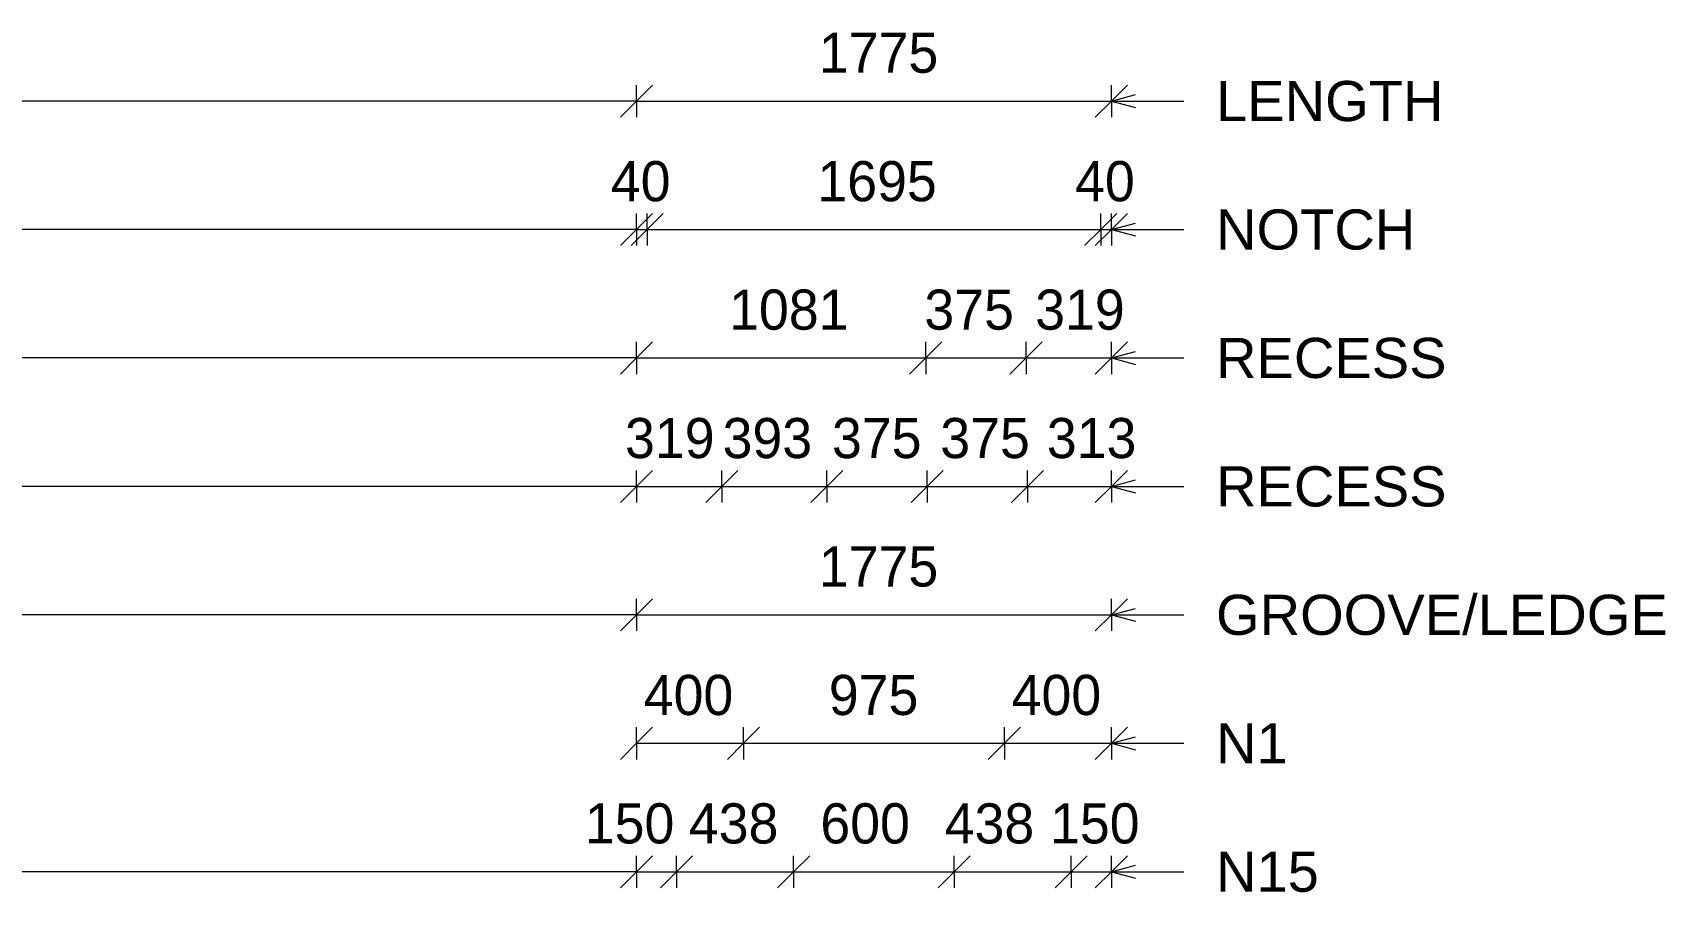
# Model space of a CAD drawing. Header units: millimetres. Extents: x -10644 to 7385, y -2545 to 13312.
# Drawn here: x -6553 to -451, y 10099 to 13312 of the extents above; entities that cross this region are included whole.
import ezdxf

# ---------------------------------------------------------------- set-up
doc = ezdxf.new("R2010")
doc.units = ezdxf.units.MM
for name, color, linetype, lineweight in [('A-ANNO-DIMS', 211, 'Continuous', 9), ('A-ANNO-DIMS-60', 211, 'Continuous', 9), ('A-DETL-MBND', 5, 'Continuous', 18), ('A-DETL-THIN', 151, 'Continuous', 18), ('G-ANNO-TEXT', 231, 'Continuous', 9)]:
    doc.layers.add(name, color=color, linetype=linetype, lineweight=lineweight)
doc.styles.add('Arial_1', font='arial.ttf', dxfattribs={"height": 150})
doc.styles.add('Nirmala UI Semilight', font='NirmalaS.ttf', dxfattribs={"height": 150})
doc.dimstyles.new('Arrow_Filled_-_2_5_NI_UI', dxfattribs={"dimscale": 304.8, "dimtxt": 157.104592, "dimasz": 0.393701, "dimexe": 0.19685, "dimexo": 0.0625, "dimgap": 0.19685, "dimtad": 1, "dimdec": 4, "dimzin": 0, "dimdsep": 46, "dimtxsty": 'Nirmala UI Semilight', "dimblk1": 'OBLIQUE', "dimblk2": 'OBLIQUE', "dimsah": 1, "dimcen": 0.09, "dimazin": 0, "dimtfac": 1, "dimtdec": 4, "dimtix": 1, "dimtmove": 0, "dimatfit": 3, "dimfxl": 0.19685, "dimfxlon": 1, "dimtvp": 1, "dimtolj": 1, "dimtzin": 0, "dimarcsym": 2})
doc.dimstyles.new('Arrow_Filled_-_2_5_NI_UI_1', dxfattribs={"dimscale": 304.8, "dimtxt": 157.104592, "dimasz": 0.393701, "dimexe": 0.19685, "dimexo": 0.0625, "dimgap": 0.19685, "dimtad": 1, "dimdec": 4, "dimzin": 0, "dimdsep": 46, "dimtxsty": 'Nirmala UI Semilight', "dimblk1": 'OBLIQUE', "dimblk2": 'OBLIQUE', "dimsah": 1, "dimcen": 0.09, "dimazin": 0, "dimtfac": 1, "dimtdec": 4, "dimtix": 1, "dimtmove": 2, "dimatfit": 3, "dimfxl": 0.19685, "dimfxlon": 1, "dimtvp": 1, "dimtolj": 1, "dimtzin": 0, "dimarcsym": 2})

# ---------------------------------------------------------------- blocks, each defined once
blk = doc.blocks.new('DIMBLOCK1-Elevation Front')
at = {"layer": 'A-ANNO-DIMS-60'}
for p, q in [((-4296.2, 12576.2), (-4236.2, 12636.2)), ((-4296.2, 12576.2), (-4296.2, 12636.2)), ((-4256.2, 12576.2), (-4196.2, 12636.2)), ((-4256.2, 12576.2), (-4256.2, 12636.2)), ((-4296.2, 12576.2), (-4356.2, 12516.2)), ((-4256.2, 12576.2), (-4316.2, 12516.2)), ((-4296.2, 12576.2), (-4256.2, 12576.2)), ((-4296.2, 12576.2), (-4296.2, 12516.2)), ((-4256.2, 12576.2), (-4256.2, 12516.2))]:
    blk.add_line(p, q, dxfattribs=at)
at = {"layer": 'A-ANNO-DIMS-60', "color": 0, "insert": (-4391.9, 12831.9), "char_height": 150, "width": 277.647, "attachment_point": 1, "line_spacing_factor": 1.142579, "style": 'Nirmala UI Semilight'}
blk.add_mtext('40', dxfattribs=at)
blk = doc.blocks.new('_Oblique')
at = {"color": 0, "linetype": 'ByBlock', "lineweight": -2}
blk.add_line((-0.5, -0.5), (0.5, 0.5), dxfattribs=at)
blk = doc.blocks.new('DIMBLOCK2-Elevation Front')
at = {"layer": 'A-ANNO-DIMS-60'}
for p, q in [((-4256.2, 12576.2), (-4196.2, 12636.2)), ((-4256.2, 12576.2), (-4256.2, 12636.2)), ((-2561.2, 12576.2), (-2501.2, 12636.2)), ((-2561.2, 12576.2), (-2561.2, 12636.2)), ((-4256.2, 12576.2), (-4316.2, 12516.2)), ((-4256.2, 12576.2), (-2561.2, 12576.2)), ((-4256.2, 12576.2), (-4256.2, 12516.2)), ((-2561.2, 12576.2), (-2621.2, 12516.2)), ((-2561.2, 12576.2), (-2561.2, 12516.2))]:
    blk.add_line(p, q, dxfattribs=at)
at = {"layer": 'A-ANNO-DIMS-60', "color": 0, "insert": (-3620.1, 12831.9), "char_height": 150, "width": 507.305, "attachment_point": 1, "line_spacing_factor": 1.142579, "style": 'Nirmala UI Semilight'}
blk.add_mtext('1695', dxfattribs=at)
blk = doc.blocks.new('DIMBLOCK3-Elevation Front')
at = {"layer": 'A-ANNO-DIMS-60'}
for p, q in [((-2561.2, 12576.2), (-2501.2, 12636.2)), ((-2561.2, 12576.2), (-2561.2, 12636.2)), ((-2521.2, 12576.2), (-2461.2, 12636.2)), ((-2521.2, 12576.2), (-2521.2, 12636.2)), ((-2561.2, 12576.2), (-2621.2, 12516.2)), ((-2521.2, 12576.2), (-2581.2, 12516.2)), ((-2561.2, 12576.2), (-2521.2, 12576.2)), ((-2561.2, 12576.2), (-2561.2, 12516.2)), ((-2521.2, 12576.2), (-2521.2, 12516.2))]:
    blk.add_line(p, q, dxfattribs=at)
at = {"layer": 'A-ANNO-DIMS-60', "color": 0, "insert": (-2656.9, 12831.9), "char_height": 150, "width": 277.647, "attachment_point": 1, "line_spacing_factor": 1.142579, "style": 'Nirmala UI Semilight'}
blk.add_mtext('40', dxfattribs=at)
blk = doc.blocks.new('DIMBLOCK4-Elevation Front')
at = {"layer": 'A-ANNO-DIMS-60'}
for p, q in [((-4296.2, 10656.2), (-4236.2, 10716.2)), ((-4296.2, 10656.2), (-4296.2, 10716.2)), ((-3896.2, 10656.2), (-3836.2, 10716.2)), ((-3896.2, 10656.2), (-3896.2, 10716.2)), ((-4296.2, 10656.2), (-4356.2, 10596.2)), ((-4296.2, 10656.2), (-3896.2, 10656.2)), ((-4296.2, 10656.2), (-4296.2, 10596.2)), ((-3896.2, 10656.2), (-3956.2, 10596.2)), ((-3896.2, 10656.2), (-3896.2, 10596.2))]:
    blk.add_line(p, q, dxfattribs=at)
at = {"layer": 'A-ANNO-DIMS-60', "color": 0, "insert": (-4269, 10911.9), "char_height": 150, "width": 414.756, "attachment_point": 1, "line_spacing_factor": 1.142579, "style": 'Nirmala UI Semilight'}
blk.add_mtext('400', dxfattribs=at)
blk = doc.blocks.new('DIMBLOCK5-Elevation Front')
at = {"layer": 'A-ANNO-DIMS-60'}
for p, q in [((-3896.2, 10656.2), (-3836.2, 10716.2)), ((-3896.2, 10656.2), (-3896.2, 10716.2)), ((-2921.2, 10656.2), (-2861.2, 10716.2)), ((-2921.2, 10656.2), (-2921.2, 10716.2)), ((-3896.2, 10656.2), (-3956.2, 10596.2)), ((-3896.2, 10656.2), (-2921.2, 10656.2)), ((-3896.2, 10656.2), (-3896.2, 10596.2)), ((-2921.2, 10656.2), (-2981.2, 10596.2)), ((-2921.2, 10656.2), (-2921.2, 10596.2))]:
    blk.add_line(p, q, dxfattribs=at)
at = {"layer": 'A-ANNO-DIMS-60', "color": 0, "insert": (-3577.2, 10911.9), "char_height": 150, "width": 404.473, "attachment_point": 1, "line_spacing_factor": 1.142579, "style": 'Nirmala UI Semilight'}
blk.add_mtext('975', dxfattribs=at)
blk = doc.blocks.new('DIMBLOCK6-Elevation Front')
at = {"layer": 'A-ANNO-DIMS-60'}
for p, q in [((-2921.2, 10656.2), (-2861.2, 10716.2)), ((-2921.2, 10656.2), (-2921.2, 10716.2)), ((-2521.2, 10656.2), (-2461.2, 10716.2)), ((-2521.2, 10656.2), (-2521.2, 10716.2)), ((-2921.2, 10656.2), (-2981.2, 10596.2)), ((-2921.2, 10656.2), (-2521.2, 10656.2)), ((-2921.2, 10656.2), (-2921.2, 10596.2)), ((-2521.2, 10656.2), (-2581.2, 10596.2)), ((-2521.2, 10656.2), (-2521.2, 10596.2))]:
    blk.add_line(p, q, dxfattribs=at)
at = {"layer": 'A-ANNO-DIMS-60', "color": 0, "insert": (-2894, 10911.9), "char_height": 150, "width": 414.756, "attachment_point": 1, "line_spacing_factor": 1.142579, "style": 'Nirmala UI Semilight'}
blk.add_mtext('400', dxfattribs=at)
blk = doc.blocks.new('DIMBLOCK7-Elevation Front')
at = {"layer": 'A-ANNO-DIMS-60'}
for p, q in [((-4296.2, 13056.2), (-4236.2, 13116.2)), ((-4296.2, 13056.2), (-4296.2, 13116.2)), ((-2521.2, 13056.2), (-2461.2, 13116.2)), ((-2521.2, 13056.2), (-2521.2, 13116.2)), ((-4296.2, 13056.2), (-4356.2, 12996.2)), ((-4296.2, 13056.2), (-2521.2, 13056.2)), ((-4296.2, 13056.2), (-4296.2, 12996.2)), ((-2521.2, 13056.2), (-2581.2, 12996.2)), ((-2521.2, 13056.2), (-2521.2, 12996.2))]:
    blk.add_line(p, q, dxfattribs=at)
at = {"layer": 'A-ANNO-DIMS-60', "color": 0, "insert": (-3614.4, 13311.9), "char_height": 150, "width": 493.594, "attachment_point": 1, "line_spacing_factor": 1.142579, "style": 'Nirmala UI Semilight'}
blk.add_mtext('1775', dxfattribs=at)
blk = doc.blocks.new('DIMBLOCK65-Elevation Front')
at = {"layer": 'A-ANNO-DIMS-60'}
for p, q in [((-4296.2, 11136.2), (-4236.2, 11196.2)), ((-4296.2, 11136.2), (-4296.2, 11196.2)), ((-2521.2, 11136.2), (-2461.2, 11196.2)), ((-2521.2, 11136.2), (-2521.2, 11196.2)), ((-4296.2, 11136.2), (-4356.2, 11076.2)), ((-4296.2, 11136.2), (-2521.2, 11136.2)), ((-4296.2, 11136.2), (-4296.2, 11076.2)), ((-2521.2, 11136.2), (-2581.2, 11076.2)), ((-2521.2, 11136.2), (-2521.2, 11076.2))]:
    blk.add_line(p, q, dxfattribs=at)
at = {"layer": 'A-ANNO-DIMS-60', "color": 0, "insert": (-3614.4, 11391.9), "char_height": 150, "width": 493.594, "attachment_point": 1, "line_spacing_factor": 1.142579, "style": 'Nirmala UI Semilight'}
blk.add_mtext('1775', dxfattribs=at)
blk = doc.blocks.new('DIMBLOCK71-Elevation Front')
at = {"layer": 'A-ANNO-DIMS-60'}
for p, q in [((-4296.2, 10176.2), (-4236.2, 10236.2)), ((-4296.2, 10176.2), (-4296.2, 10236.2)), ((-4146.2, 10176.2), (-4086.2, 10236.2)), ((-4146.2, 10176.2), (-4146.2, 10236.2)), ((-4296.2, 10176.2), (-4356.2, 10116.2)), ((-4296.2, 10176.2), (-4146.2, 10176.2)), ((-4296.2, 10176.2), (-4296.2, 10116.2)), ((-4146.2, 10176.2), (-4206.2, 10116.2)), ((-4146.2, 10176.2), (-4146.2, 10116.2))]:
    blk.add_line(p, q, dxfattribs=at)
at = {"layer": 'A-ANNO-DIMS-60', "color": 0, "insert": (-4489.3, 10431.9), "char_height": 150, "width": 370.196, "attachment_point": 1, "line_spacing_factor": 1.142579, "style": 'Nirmala UI Semilight'}
blk.add_mtext('150', dxfattribs=at)
blk = doc.blocks.new('DIMBLOCK72-Elevation Front')
at = {"layer": 'A-ANNO-DIMS-60'}
for p, q in [((-4146.2, 10176.2), (-4086.2, 10236.2)), ((-4146.2, 10176.2), (-4146.2, 10236.2)), ((-3708.7, 10176.2), (-3648.7, 10236.2)), ((-3708.7, 10176.2), (-3708.7, 10236.2)), ((-4146.2, 10176.2), (-4206.2, 10116.2)), ((-4146.2, 10176.2), (-3708.7, 10176.2)), ((-4146.2, 10176.2), (-4146.2, 10116.2)), ((-3708.7, 10176.2), (-3768.7, 10116.2)), ((-3708.7, 10176.2), (-3708.7, 10116.2))]:
    blk.add_line(p, q, dxfattribs=at)
at = {"layer": 'A-ANNO-DIMS-60', "color": 0, "insert": (-4100.3, 10431.9), "char_height": 150, "width": 414.756, "attachment_point": 1, "line_spacing_factor": 1.142579, "style": 'Nirmala UI Semilight'}
blk.add_mtext('438', dxfattribs=at)
blk = doc.blocks.new('DIMBLOCK73-Elevation Front')
at = {"layer": 'A-ANNO-DIMS-60'}
for p, q in [((-3708.7, 10176.2), (-3648.7, 10236.2)), ((-3708.7, 10176.2), (-3708.7, 10236.2)), ((-3108.7, 10176.2), (-3048.7, 10236.2)), ((-3108.7, 10176.2), (-3108.7, 10236.2)), ((-3708.7, 10176.2), (-3768.7, 10116.2)), ((-3708.7, 10176.2), (-3108.7, 10176.2)), ((-3708.7, 10176.2), (-3708.7, 10116.2)), ((-3108.7, 10176.2), (-3168.7, 10116.2)), ((-3108.7, 10176.2), (-3108.7, 10116.2))]:
    blk.add_line(p, q, dxfattribs=at)
at = {"layer": 'A-ANNO-DIMS-60', "color": 0, "insert": (-3608.8, 10431.9), "char_height": 150, "width": 411.328, "attachment_point": 1, "line_spacing_factor": 1.142579, "style": 'Nirmala UI Semilight'}
blk.add_mtext('600', dxfattribs=at)
blk = doc.blocks.new('DIMBLOCK74-Elevation Front')
at = {"layer": 'A-ANNO-DIMS-60'}
for p, q in [((-3108.7, 10176.2), (-3048.7, 10236.2)), ((-3108.7, 10176.2), (-3108.7, 10236.2)), ((-2671.2, 10176.2), (-2611.2, 10236.2)), ((-2671.2, 10176.2), (-2671.2, 10236.2)), ((-3108.7, 10176.2), (-3168.7, 10116.2)), ((-3108.7, 10176.2), (-2671.2, 10176.2)), ((-3108.7, 10176.2), (-3108.7, 10116.2)), ((-2671.2, 10176.2), (-2731.2, 10116.2)), ((-2671.2, 10176.2), (-2671.2, 10116.2))]:
    blk.add_line(p, q, dxfattribs=at)
at = {"layer": 'A-ANNO-DIMS-60', "color": 0, "insert": (-3144.2, 10431.9), "char_height": 150, "width": 414.756, "attachment_point": 1, "line_spacing_factor": 1.142579, "style": 'Nirmala UI Semilight'}
blk.add_mtext('438', dxfattribs=at)
blk = doc.blocks.new('DIMBLOCK75-Elevation Front')
at = {"layer": 'A-ANNO-DIMS-60'}
for p, q in [((-2671.2, 10176.2), (-2611.2, 10236.2)), ((-2671.2, 10176.2), (-2671.2, 10236.2)), ((-2521.2, 10176.2), (-2461.2, 10236.2)), ((-2521.2, 10176.2), (-2521.2, 10236.2)), ((-2671.2, 10176.2), (-2731.2, 10116.2)), ((-2671.2, 10176.2), (-2521.2, 10176.2)), ((-2671.2, 10176.2), (-2671.2, 10116.2)), ((-2521.2, 10176.2), (-2581.2, 10116.2)), ((-2521.2, 10176.2), (-2521.2, 10116.2))]:
    blk.add_line(p, q, dxfattribs=at)
at = {"layer": 'A-ANNO-DIMS-60', "color": 0, "insert": (-2750.4, 10431.9), "char_height": 150, "width": 370.196, "attachment_point": 1, "line_spacing_factor": 1.142579, "style": 'Nirmala UI Semilight'}
blk.add_mtext('150', dxfattribs=at)
blk = doc.blocks.new('DIMBLOCK89-Elevation Front')
at = {"layer": 'A-ANNO-DIMS-60'}
for p, q in [((-4296.2, 11616.2), (-4236.2, 11676.2)), ((-4296.2, 11616.2), (-4296.2, 11676.2)), ((-3977.1, 11616.2), (-3917.1, 11676.2)), ((-3977.1, 11616.2), (-3977.1, 11676.2)), ((-4296.2, 11616.2), (-4356.2, 11556.2)), ((-4296.2, 11616.2), (-3977.1, 11616.2)), ((-4296.2, 11616.2), (-4296.2, 11556.2)), ((-3977.1, 11616.2), (-4037.1, 11556.2)), ((-3977.1, 11616.2), (-3977.1, 11556.2))]:
    blk.add_line(p, q, dxfattribs=at)
at = {"layer": 'A-ANNO-DIMS-60', "color": 0, "insert": (-4338.9, 11871.9), "char_height": 150, "width": 370.196, "attachment_point": 1, "line_spacing_factor": 1.142579, "style": 'Nirmala UI Semilight'}
blk.add_mtext('319', dxfattribs=at)
blk = doc.blocks.new('DIMBLOCK90-Elevation Front')
at = {"layer": 'A-ANNO-DIMS-60'}
for p, q in [((-3977.1, 11616.2), (-3917.1, 11676.2)), ((-3977.1, 11616.2), (-3977.1, 11676.2)), ((-3584.4, 11616.2), (-3524.4, 11676.2)), ((-3584.4, 11616.2), (-3584.4, 11676.2)), ((-3977.1, 11616.2), (-4037.1, 11556.2)), ((-3977.1, 11616.2), (-3584.4, 11616.2)), ((-3977.1, 11616.2), (-3977.1, 11556.2)), ((-3584.4, 11616.2), (-3644.4, 11556.2)), ((-3584.4, 11616.2), (-3584.4, 11556.2))]:
    blk.add_line(p, q, dxfattribs=at)
at = {"layer": 'A-ANNO-DIMS-60', "color": 0, "insert": (-3974.2, 11871.9), "char_height": 150, "width": 411.328, "attachment_point": 1, "line_spacing_factor": 1.142579, "style": 'Nirmala UI Semilight'}
blk.add_mtext('393', dxfattribs=at)
blk = doc.blocks.new('DIMBLOCK91-Elevation Front')
at = {"layer": 'A-ANNO-DIMS-60'}
for p, q in [((-3584.4, 11616.2), (-3524.4, 11676.2)), ((-3584.4, 11616.2), (-3584.4, 11676.2)), ((-3209.4, 11616.2), (-3149.4, 11676.2)), ((-3209.4, 11616.2), (-3209.4, 11676.2)), ((-3584.4, 11616.2), (-3644.4, 11556.2)), ((-3584.4, 11616.2), (-3209.4, 11616.2)), ((-3584.4, 11616.2), (-3584.4, 11556.2)), ((-3209.4, 11616.2), (-3269.4, 11556.2)), ((-3209.4, 11616.2), (-3209.4, 11556.2))]:
    blk.add_line(p, q, dxfattribs=at)
at = {"layer": 'A-ANNO-DIMS-60', "color": 0, "insert": (-3565.4, 11871.9), "char_height": 150, "width": 404.473, "attachment_point": 1, "line_spacing_factor": 1.142579, "style": 'Nirmala UI Semilight'}
blk.add_mtext('375', dxfattribs=at)
blk = doc.blocks.new('DIMBLOCK92-Elevation Front')
at = {"layer": 'A-ANNO-DIMS-60'}
for p, q in [((-3209.4, 11616.2), (-3149.4, 11676.2)), ((-3209.4, 11616.2), (-3209.4, 11676.2)), ((-2834.4, 11616.2), (-2774.4, 11676.2)), ((-2834.4, 11616.2), (-2834.4, 11676.2)), ((-3209.4, 11616.2), (-3269.4, 11556.2)), ((-3209.4, 11616.2), (-2834.4, 11616.2)), ((-3209.4, 11616.2), (-3209.4, 11556.2)), ((-2834.4, 11616.2), (-2894.4, 11556.2)), ((-2834.4, 11616.2), (-2834.4, 11556.2))]:
    blk.add_line(p, q, dxfattribs=at)
at = {"layer": 'A-ANNO-DIMS-60', "color": 0, "insert": (-3160.5, 11871.9), "char_height": 150, "width": 404.473, "attachment_point": 1, "line_spacing_factor": 1.142579, "style": 'Nirmala UI Semilight'}
blk.add_mtext('375', dxfattribs=at)
blk = doc.blocks.new('DIMBLOCK93-Elevation Front')
at = {"layer": 'A-ANNO-DIMS-60'}
for p, q in [((-2834.4, 11616.2), (-2774.4, 11676.2)), ((-2834.4, 11616.2), (-2834.4, 11676.2)), ((-2521.2, 11616.2), (-2461.2, 11676.2)), ((-2521.2, 11616.2), (-2521.2, 11676.2)), ((-2834.4, 11616.2), (-2894.4, 11556.2)), ((-2834.4, 11616.2), (-2521.2, 11616.2)), ((-2834.4, 11616.2), (-2834.4, 11556.2)), ((-2521.2, 11616.2), (-2581.2, 11556.2)), ((-2521.2, 11616.2), (-2521.2, 11556.2))]:
    blk.add_line(p, q, dxfattribs=at)
at = {"layer": 'A-ANNO-DIMS-60', "color": 0, "insert": (-2762.4, 11871.9), "char_height": 150, "width": 370.196, "attachment_point": 1, "line_spacing_factor": 1.142579, "style": 'Nirmala UI Semilight'}
blk.add_mtext('313', dxfattribs=at)
blk = doc.blocks.new('DIMBLOCK98-Elevation Front')
at = {"layer": 'A-ANNO-DIMS-60'}
for p, q in [((-4296.2, 12096.2), (-4236.2, 12156.2)), ((-4296.2, 12096.2), (-4296.2, 12156.2)), ((-3215.2, 12096.2), (-3155.2, 12156.2)), ((-3215.2, 12096.2), (-3215.2, 12156.2)), ((-4296.2, 12096.2), (-4356.2, 12036.2)), ((-4296.2, 12096.2), (-3215.2, 12096.2)), ((-4296.2, 12096.2), (-4296.2, 12036.2)), ((-3215.2, 12096.2), (-3275.2, 12036.2)), ((-3215.2, 12096.2), (-3215.2, 12036.2))]:
    blk.add_line(p, q, dxfattribs=at)
at = {"layer": 'A-ANNO-DIMS-60', "color": 0, "insert": (-3949.9, 12351.9), "char_height": 150, "width": 466.172, "attachment_point": 1, "line_spacing_factor": 1.142579, "style": 'Nirmala UI Semilight'}
blk.add_mtext('1081', dxfattribs=at)
blk = doc.blocks.new('DIMBLOCK99-Elevation Front')
at = {"layer": 'A-ANNO-DIMS-60'}
for p, q in [((-3215.2, 12096.2), (-3155.2, 12156.2)), ((-3215.2, 12096.2), (-3215.2, 12156.2)), ((-2840.2, 12096.2), (-2780.2, 12156.2)), ((-2840.2, 12096.2), (-2840.2, 12156.2)), ((-3215.2, 12096.2), (-3275.2, 12036.2)), ((-3215.2, 12096.2), (-2840.2, 12096.2)), ((-3215.2, 12096.2), (-3215.2, 12036.2)), ((-2840.2, 12096.2), (-2900.2, 12036.2)), ((-2840.2, 12096.2), (-2840.2, 12036.2))]:
    blk.add_line(p, q, dxfattribs=at)
at = {"layer": 'A-ANNO-DIMS-60', "color": 0, "insert": (-3220.1, 12351.9), "char_height": 150, "width": 404.473, "attachment_point": 1, "line_spacing_factor": 1.142579, "style": 'Nirmala UI Semilight'}
blk.add_mtext('375', dxfattribs=at)
blk = doc.blocks.new('DIMBLOCK100-Elevation Front')
at = {"layer": 'A-ANNO-DIMS-60'}
for p, q in [((-2840.2, 12096.2), (-2780.2, 12156.2)), ((-2840.2, 12096.2), (-2840.2, 12156.2)), ((-2521.2, 12096.2), (-2461.2, 12156.2)), ((-2521.2, 12096.2), (-2521.2, 12156.2)), ((-2840.2, 12096.2), (-2900.2, 12036.2)), ((-2840.2, 12096.2), (-2521.2, 12096.2)), ((-2840.2, 12096.2), (-2840.2, 12036.2)), ((-2521.2, 12096.2), (-2581.2, 12036.2)), ((-2521.2, 12096.2), (-2521.2, 12036.2))]:
    blk.add_line(p, q, dxfattribs=at)
at = {"layer": 'A-ANNO-DIMS-60', "color": 0, "insert": (-2806, 12351.9), "char_height": 150, "width": 370.196, "attachment_point": 1, "line_spacing_factor": 1.142579, "style": 'Nirmala UI Semilight'}
blk.add_mtext('319', dxfattribs=at)

msp = doc.modelspace()

# ---------------------------------------------------------------- linework, layer by layer
at = {"layer": 'A-DETL-MBND'}
for p, q in [((-4296.19617, 12096.21836), (-9905.75874, 12096.21836)), ((-4296.19617, 11616.21836), (-9385.75874, 11616.21836))]:
    msp.add_line(p, q, dxfattribs=at)
at = {"layer": 'A-DETL-THIN'}
for p, q in [((-4296.19617, 13056.21836), (-10385.75874, 13056.21836)), ((-4296.19617, 12576.21836), (-10385.75874, 12576.21836)), ((-4296.19617, 11136.21836), (-8905.75874, 11136.21836)), ((-4296.19617, 10176.21836), (-7465.75874, 10176.21836))]:
    msp.add_line(p, q, dxfattribs=at)
at = {"layer": 'G-ANNO-TEXT', "color": 7}
for p, q in [((-2521.37626, 13056.29901), (-2431.37626, 13080.41444)), ((-2521.37626, 13056.29901), (-2431.37626, 13032.18359)), ((-2521.37626, 13056.29901), (-2250.13218, 13056.29901)), ((-2521.37626, 12576.29901), (-2431.37626, 12600.41444)), ((-2521.37626, 12576.29901), (-2431.37626, 12552.18359)), ((-2521.37626, 12576.29901), (-2250.13218, 12576.29901)), ((-2521.37626, 12096.29901), (-2431.37626, 12120.41444)), ((-2521.37626, 12096.29901), (-2431.37626, 12072.18359)), ((-2521.37626, 12096.29901), (-2250.13218, 12096.29901)), ((-2521.37626, 11616.29901), (-2431.37626, 11640.41444)), ((-2521.37626, 11616.29901), (-2431.37626, 11592.18359)), ((-2521.37626, 11616.29901), (-2250.13218, 11616.29901)), ((-2521.37626, 11136.29901), (-2431.37626, 11160.41444)), ((-2521.37626, 11136.29901), (-2431.37626, 11112.18359)), ((-2521.37626, 11136.29901), (-2250.13218, 11136.29901)), ((-2521.37626, 10656.29901), (-2431.37626, 10680.41444)), ((-2521.37626, 10656.29901), (-2431.37626, 10632.18359)), ((-2521.37626, 10656.29901), (-2250.13218, 10656.29901)), ((-2521.37626, 10176.29901), (-2431.37626, 10200.41444)), ((-2521.37626, 10176.29901), (-2431.37626, 10152.18359)), ((-2521.37626, 10176.29901), (-2250.13218, 10176.29901))]:
    msp.add_line(p, q, dxfattribs=at)

# ---------------------------------------------------------------- texts
at = {"layer": 'G-ANNO-TEXT', "color": 7, "char_height": 150, "attachment_point": 1, "style": 'Arial_1'}
for s, insert, width in [('LENGTH', (-2130.13218, 13131.29901), 1029.36675), ('NOTCH', (-2130.13218, 12651.29901), 904.3035), ('RECESS', (-2130.13218, 12171.29901), 1038.987), ('RECESS', (-2130.13218, 11691.29901), 1038.987), ('GROOVE/LEDGE', (-2130.13218, 11211.29901), 2039.493), ('N1', (-2130.13218, 10731.29901), 322.278375), ('N15', (-2130.13218, 10251.29901), 461.772)]:
    msp.add_mtext(s, dxfattribs=dict(at, insert=insert, width=width))

# ---------------------------------------------------------------- dimensions: what is measured, and where the dimension line sits
at = {"layer": 'A-ANNO-DIMS'}
for base, p1, p2, override, picture, middle in [((-2521.19617, 13056.21836), (-4296.19617, 12996.21836), (-2521.19617, 12996.21836), {"dimpost": '<>', "dimfxl": 1775}, 'DIMBLOCK7-Elevation Front', (-3408.69617, 13194.14723)), ((-4256.19617, 12576.21836), (-4296.19617, 12516.21836), (-4256.19617, 12516.21836), {"dimpost": '<>', "dimfxl": 40}, 'DIMBLOCK1-Elevation Front', (-4276.19617, 12713.72882)), ((-2561.19617, 12576.21836), (-4256.19617, 12516.21836), (-2561.19617, 12516.21836), {"dimpost": '<>', "dimfxl": 1695}, 'DIMBLOCK2-Elevation Front', (-3408.69617, 12714.19953)), ((-2521.19617, 12576.21836), (-2561.19617, 12516.21836), (-2521.19617, 12516.21836), {"dimpost": '<>', "dimfxl": 40}, 'DIMBLOCK3-Elevation Front', (-2541.19617, 12713.72882)), ((-3215.17501, 12096.21836), (-4296.19617, 12036.21836), (-3215.17501, 12036.21836), {"dimpost": '<>', "dimfxl": 1081.021157}, 'DIMBLOCK98-Elevation Front', (-3755.68559, 12234.14723)), ((-3209.35384, 11616.21836), (-3584.35384, 11556.21836), (-3209.35384, 11556.21836), {"dimpost": '<>', "dimfxl": 375}, 'DIMBLOCK91-Elevation Front', (-3396.85384, 11753.78112)), ((-2521.19617, 11136.21836), (-4296.19617, 11076.21836), (-2521.19617, 11076.21836), {"dimpost": '<>', "dimfxl": 1775}, 'DIMBLOCK65-Elevation Front', (-3408.69617, 11274.14723)), ((-3896.19617, 10656.21836), (-4296.19617, 10596.21836), (-3896.19617, 10596.21836), {"dimpost": '<>', "dimfxl": 400}, 'DIMBLOCK4-Elevation Front', (-4096.19617, 10793.72882)), ((-2921.19617, 10656.21836), (-3896.19617, 10596.21836), (-2921.19617, 10596.21836), {"dimpost": '<>', "dimfxl": 975}, 'DIMBLOCK5-Elevation Front', (-3408.69617, 10793.78112)), ((-2521.19617, 10656.21836), (-2921.19617, 10596.21836), (-2521.19617, 10596.21836), {"dimpost": '<>', "dimfxl": 400}, 'DIMBLOCK6-Elevation Front', (-2721.19617, 10793.72882)), ((-3708.69617, 10176.21836), (-4146.19617, 10116.21836), (-3708.69617, 10116.21836), {"dimpost": '<>', "dimfxl": 437.5}, 'DIMBLOCK72-Elevation Front', (-3927.44617, 10313.78112)), ((-2521.19617, 10176.21836), (-2671.19617, 10116.21836), (-2521.19617, 10116.21836), {"dimpost": '<>', "dimfxl": 150}, 'DIMBLOCK75-Elevation Front', (-2596.19617, 10314.14723))]:
    dim = msp.add_linear_dim(base=base, p1=p1, p2=p2, dimstyle='Arrow_Filled_-_2_5_NI_UI', override=override, dxfattribs=at)
    dim.commit()
    dim.dimension.update_dxf_attribs({"geometry": picture, "text_midpoint": middle})
for base, p1, p2, override, picture, middle in [((-2840.17501, 12096.21836), (-3215.17501, 12036.21836), (-2840.17501, 12036.21836), {"dimpost": '<>', "dimfxl": 375}, 'DIMBLOCK99-Elevation Front', (-3017.82613, 12251.92151)), ((-2521.19617, 12096.21836), (-2840.17501, 12036.21836), (-2521.19617, 12036.21836), {"dimpost": '<>', "dimfxl": 318.978843}, 'DIMBLOCK100-Elevation Front', (-2620.94461, 12251.92151)), ((-3977.07143, 11616.21836), (-4296.19617, 11556.21836), (-3977.07143, 11556.21836), {"dimpost": '<>', "dimfxl": 319.124741}, 'DIMBLOCK89-Elevation Front', (-4153.77236, 11771.92151)), ((-3584.35384, 11616.21836), (-3977.07143, 11556.21836), (-3584.35384, 11556.21836), {"dimpost": '<>', "dimfxl": 392.717584}, 'DIMBLOCK90-Elevation Front', (-3768.55382, 11771.92151)), ((-2834.35384, 11616.21836), (-3209.35384, 11556.21836), (-2834.35384, 11556.21836), {"dimpost": '<>', "dimfxl": 375}, 'DIMBLOCK92-Elevation Front', (-2958.29298, 11771.92151)), ((-2521.19617, 11616.21836), (-2834.35384, 11556.21836), (-2521.19617, 11556.21836), {"dimpost": '<>', "dimfxl": 313.157675}, 'DIMBLOCK93-Elevation Front', (-2577.31013, 11771.92151)), ((-4146.19617, 10176.21836), (-4296.19617, 10116.21836), (-4146.19617, 10116.21836), {"dimpost": '<>', "dimfxl": 150}, 'DIMBLOCK71-Elevation Front', (-4304.16855, 10331.92151)), ((-3108.69617, 10176.21836), (-3708.69617, 10116.21836), (-3108.69617, 10116.21836), {"dimpost": '<>', "dimfxl": 600}, 'DIMBLOCK73-Elevation Front', (-3403.17285, 10331.92151)), ((-2671.19617, 10176.21836), (-3108.69617, 10116.21836), (-2671.19617, 10116.21836), {"dimpost": '<>', "dimfxl": 437.5}, 'DIMBLOCK74-Elevation Front', (-2936.78957, 10331.92151))]:
    dim = msp.add_linear_dim(base=base, p1=p1, p2=p2, dimstyle='Arrow_Filled_-_2_5_NI_UI_1', override=override, dxfattribs=at)
    dim.commit()
    dim.dimension.update_dxf_attribs({"geometry": picture, "text_midpoint": middle, "dimtype": 160})

doc.saveas('drawing.dxf')
